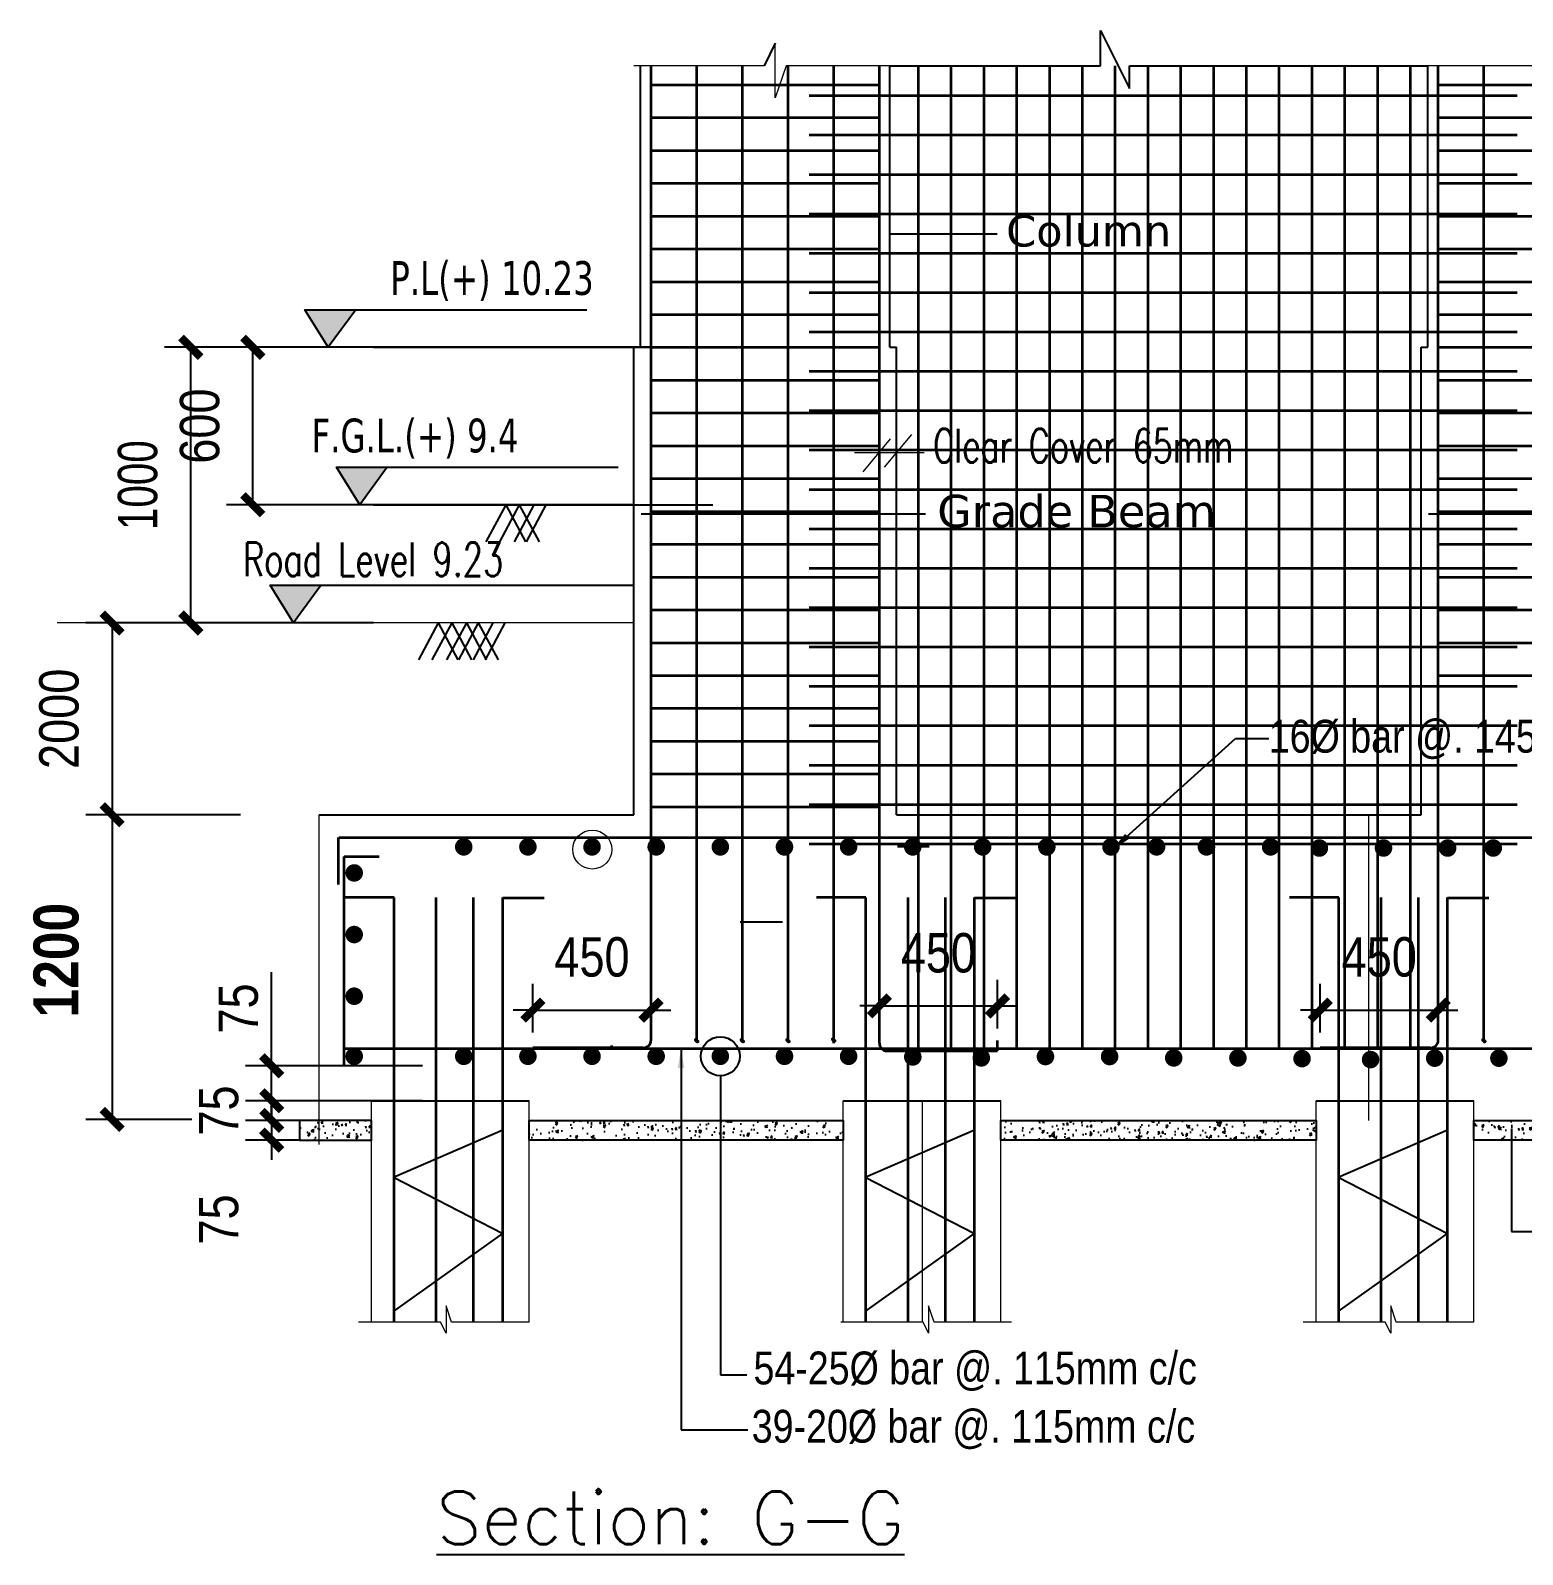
# Model space of a CAD drawing. Header units: millimetres. Extents: x 6239764 to 13047540, y 367704 to 979893.
# Drawn here: x 6572149 to 6577835, y 374383 to 380188 of the extents above; entities that cross this region are included whole.
import ezdxf

# ---------------------------------------------------------------- set-up
doc = ezdxf.new("R2010")
doc.units = ezdxf.units.MM
doc.header["$LTSCALE"] = 300
doc.linetypes.add('DASHED2', pattern=[0.375, 0.25, -0.125])
for name, color, linetype, lineweight in [('covering', 7, 'Continuous', 15), ('dimension', 194, 'Continuous', 20), ('ROD', 10, 'Continuous', 35)]:
    doc.layers.add(name, color=color, linetype=linetype, lineweight=lineweight)
doc.layers.add('DIM', color=4, linetype='Continuous')
doc.styles.add('AFTXT', font='')
doc.styles.add('NARROW', font='ARIALN.TTF')
doc.styles.get("Standard").update_dxf_attribs({"font": 'txt8.shx', "width": 0.7, "bigfont": 'hztxt_ii.shx'})
doc.styles.add('TEXT', font='swisscl.ttf')
doc.styles.add('ver', font='verdana.ttf')
doc.styles.get('AFTXT').set_extended_font_data('Romans.shx')
doc.linetypes.add('ZIGZAG', pattern='A,0.0001,-0.2,[131,ltypeshp.shx,S=0.2,R=0,X=-0.2,Y=0],-0.4,[131,ltypeshp.shx,S=0.2,R=180,X=0.2,Y=0],-0.2', length=0.8001)
doc.dimstyles.new('1_8 N1', dxfattribs={"dimscale": 1.5, "dimtxt": 48, "dimasz": 36, "dimexe": 18, "dimexo": 18, "dimgap": 15, "dimtad": 1, "dimdec": 1, "dimzin": 3, "dimdsep": 46, "dimlunit": 4, "dimtxsty": 'TEXT', "dimblk": 'ARCHTICK', "dimcen": 5, "dimdle": 18, "dimclrd": 8, "dimclre": 8, "dimclrt": 256, "dimadec": 0, "dimazin": 0, "dimtfac": 1, "dimtdec": 1, "dimtix": 1, "dimtmove": 0, "dimatfit": 3, "dimfxl": 0.18, "dimtvp": 0.75, "dimtolj": 1, "dimtzin": 0, "dimlwe": -1, "dimarcsym": 0})
doc.dimstyles.new('IED-2', dxfattribs={"dimscale": 50, "dimtxt": 3, "dimasz": 0.5, "dimexe": 2, "dimexo": 0, "dimgap": 2.5, "dimtad": 1, "dimdec": 0, "dimzin": 0, "dimdsep": 46, "dimtxsty": 'AFTXT', "dimblk": '_DOT7', "dimcen": 0.09, "dimclre": 7, "dimclrt": 3, "dimadec": 0, "dimazin": 0, "dimtfac": 1, "dimtdec": 0, "dimtix": 1, "dimtmove": 0, "dimatfit": 3, "dimldrblk": '_DOT7', "dimfxl": 1, "dimtolj": 1, "dimtzin": 0, "dimarcsym": 0})
pattern_1 = [(50, (-4385.475, -83110.004), (91.0923345, -7.9695428), [9.525, -104.775]), (355, (-4385.475, -83110), (-17.6217107, 95.5284226), [7.62, -83.8202921]), (100.4514447, (-4377.88, -83110.67), (73.4706235, 87.558876), [8.0950044, -89.0451223]), (46.1842, (-4385.47, -83084.6), (135.5395204, -21.021164), [14.2875, -157.1625]), (96.6355576, (-4374.18, -83086.36), (118.702067, 123.7130623), [12.1425116, -133.567804]), (351.1841512, (-4385.47, -83084.6), (118.702067, 123.7130623), [11.4299835, -125.729866]), (21, (-4372.775, -83090.954), (75.8071956, -51.1325991), [9.525, -104.775]), (326, (-4372.775, -83090.95), (30.9010142, 92.093983), [7.62, -83.82]), (71.451445, (-4366.46, -83095.215), (106.7082096, 40.9613844), [8.0950044, -89.0449688]), (37.5, (-4385.475, -83110.004), (1.54430163, 42.27751944), [0, -82.804, 0, -85.09, 0, -84.1375]), (7.5, (-4385.475, -83110.004), (33.40983126, 50.0902874), [0, -48.514, 0, -80.899, 0, -32.0675]), (327.5, (-4413.796, -83110.004), (67.79529758, -2.864372), [0, -31.75, 0, -99.06, 0, -131.445]), (317.5, (-4426.496, -83110.004), (74.0645907, 12.7132455), [0, -41.275, 0, -65.786, 0, -93.345])]

# ---------------------------------------------------------------- blocks, each defined once
blk = doc.blocks.new('_ArchTick')
at = {"color": 0, "linetype": 'ByBlock', "const_width": 0.4}
blk.add_lwpolyline([(-0.5, -0.5), (0.5, 0.5)], dxfattribs=at)
blk = doc.blocks.new('*D864')
at = {"color": 7, "lineweight": -2, "transparency": 16777216}
for p, q in [((6574749.1, 378981.2), (6572660.1, 378981.2)), ((6573456.2, 377931.2), (6572660.1, 377931.2))]:
    blk.add_line(p, q, dxfattribs=at)
at = {"color": 0, "lineweight": -2, "transparency": 16777216}
blk.add_line((6572760.1, 377931.2), (6572760.1, 378981.2), dxfattribs=at)
at = {"layer": 'Defpoints', "color": 0, "transparency": 16777216}
for p in [(6572760.1, 378981.2), (6574749.1, 378981.2), (6573456.2, 377931.2)]:
    blk.add_point(p, dxfattribs=at)
at = {"color": 0, "lineweight": -2, "transparency": 16777216, "xscale": 75, "yscale": 75, "zscale": 75}
for p, rotation in [((6572760.1, 378981.2), 90), ((6572760.1, 377931.2), 270)]:
    blk.add_blockref('_ArchTick', p, dxfattribs=dict(at, rotation=rotation))
at = {"color": 3, "transparency": 16777216, "insert": (6572558.3, 378456.2), "char_height": 150, "attachment_point": 5, "rotation": 90, "style": 'NARROW'}
blk.add_mtext('\\A1;{\\fSwis721 LtCn BT|b0|i0|c0|p34;1000}', dxfattribs=at)
blk = doc.blocks.new('_DOT7')
at = {"color": 7, "linetype": 'Continuous'}
blk.add_line((-0.5, 0), (-1, 0), dxfattribs=at)
at = {"color": 7, "linetype": 'Continuous', "const_width": 0.5}
blk.add_lwpolyline([(-0.25, 0, 1), (0.25, 0, 1), (-0.25, 0, 1)], format="xyb", dxfattribs=at)
blk = doc.blocks.new('*D865')
at = {"color": 7, "lineweight": -2, "transparency": 16777216}
for p, q in [((6572949.1, 377200.9), (6572360.1, 377200.9)), ((6572764.3, 376040.5), (6572360.1, 376040.5))]:
    blk.add_line(p, q, dxfattribs=at)
at = {"color": 0, "lineweight": -2, "transparency": 16777216}
blk.add_line((6572460.1, 377200.9), (6572460.1, 376040.5), dxfattribs=at)
at = {"layer": 'Defpoints', "color": 0, "transparency": 16777216}
for p in [(6572949.1, 377200.9), (6572460.1, 376040.5), (6572764.3, 376040.5, 0)]:
    blk.add_point(p, dxfattribs=at)
at = {"color": 0, "lineweight": -2, "transparency": 16777216, "xscale": 75, "yscale": 75, "zscale": 75}
for p, rotation in [((6572460.1, 377200.9), 90), ((6572460.1, 376040.5), 270)]:
    blk.add_blockref('_ArchTick', p, dxfattribs=dict(at, rotation=rotation))
at = {"color": 3, "transparency": 16777216, "insert": (6572247.7, 376646.8), "char_height": 150, "attachment_point": 5, "rotation": 90, "style": 'NARROW'}
blk.add_mtext('\\A1;{\\fArial Narrow|b1|i0|c0|p34;\\H1.143x;\\C2;1200}', dxfattribs=at)
blk = doc.blocks.new('*D866')
at = {"color": 0, "lineweight": -2, "transparency": 16777216}
for p, q in [((6573068.3, 376244.4), (6573068.3, 376600.8)), ((6573068.3, 376111.5), (6573068.3, 376244.4))]:
    blk.add_line(p, q, dxfattribs=at)
at = {"color": 7, "lineweight": -2, "transparency": 16777216}
for p, q in [((6573643.4, 376244.4), (6572968.3, 376244.4)), ((6573643.4, 376111.5), (6572968.3, 376111.5))]:
    blk.add_line(p, q, dxfattribs=at)
at = {"layer": 'Defpoints', "color": 0, "transparency": 16777216}
for p in [(6573068.3, 376244.4), (6573643.4, 376244.4, 0), (6573643.4, 376111.5, 0)]:
    blk.add_point(p, dxfattribs=at)
at = {"color": 0, "lineweight": -2, "transparency": 16777216, "xscale": 75, "yscale": 75, "zscale": 75}
for p, rotation in [((6573068.3, 376244.4), 90), ((6573068.3, 376111.5), 270)]:
    blk.add_blockref('_ArchTick', p, dxfattribs=dict(at, rotation=rotation))
at = {"color": 3, "transparency": 16777216, "insert": (6572942, 376462.8), "char_height": 150, "attachment_point": 5, "rotation": 90, "style": 'NARROW'}
blk.add_mtext('\\A1;75', dxfattribs=at)
blk = doc.blocks.new('*D867')
at = {"color": 7, "lineweight": -2, "transparency": 16777216}
for p, q in [((6575384.1, 376386.7), (6575384.1, 376572.4)), ((6575834.2, 376386.7), (6575834.2, 376572.4))]:
    blk.add_line(p, q, dxfattribs=at)
at = {"color": 0, "lineweight": -2, "transparency": 16777216}
for p, q in [((6575384.1, 376472.4), (6575309.1, 376472.4)), ((6575384.1, 376472.4), (6575834.2, 376472.4)), ((6575834.2, 376472.4), (6575909.2, 376472.4))]:
    blk.add_line(p, q, dxfattribs=at)
at = {"layer": 'Defpoints', "color": 0, "transparency": 16777216}
for p in [(6575834.2, 376472.4), (6575384.1, 376386.7, 0), (6575834.2, 376386.7, 0)]:
    blk.add_point(p, dxfattribs=at)
at = {"color": 0, "lineweight": -2, "transparency": 16777216, "xscale": 75, "yscale": 75, "zscale": 75}
blk.add_blockref('_ArchTick', (6575384.1, 376472.4), dxfattribs=at)
at = {"color": 0, "lineweight": -2, "transparency": 16777216, "xscale": 75, "yscale": 75, "zscale": 75, "rotation": 180}
blk.add_blockref('_ArchTick', (6575834.2, 376472.4), dxfattribs=at)
at = {"color": 3, "transparency": 16777216, "insert": (6575609.1, 376674), "char_height": 150, "attachment_point": 5, "style": 'NARROW'}
blk.add_mtext('\\A1;450', dxfattribs=at)
blk = doc.blocks.new('*D868')
at = {"color": 0, "lineweight": -2, "transparency": 16777216}
for p, q in [((6573068.3, 376111.5), (6573068.3, 376186.5)), ((6573068.3, 376111.5), (6573068.3, 376036.5)), ((6573068.3, 376036.5), (6573068.3, 375961.5))]:
    blk.add_line(p, q, dxfattribs=at)
at = {"color": 7, "lineweight": -2, "transparency": 16777216}
for p, q in [((6573449.1, 376111.5), (6572968.3, 376111.5)), ((6573174.1, 376036.5), (6572968.3, 376036.5))]:
    blk.add_line(p, q, dxfattribs=at)
at = {"layer": 'Defpoints', "color": 0, "transparency": 16777216}
for p in [(6573449.1, 376111.5, 0), (6573068.3, 376036.5), (6573174.1, 376036.5, 0)]:
    blk.add_point(p, dxfattribs=at)
at = {"color": 0, "lineweight": -2, "transparency": 16777216, "xscale": 75, "yscale": 75, "zscale": 75}
for p, rotation in [((6573068.3, 376111.5), 270), ((6573068.3, 376036.5), 90)]:
    blk.add_blockref('_ArchTick', p, dxfattribs=dict(at, rotation=rotation))
at = {"color": 3, "transparency": 16777216, "insert": (6572867, 376074), "char_height": 150, "attachment_point": 5, "rotation": 90, "style": 'NARROW'}
blk.add_mtext('\\A1;75', dxfattribs=at)
blk = doc.blocks.new('*D869')
at = {"color": 0, "lineweight": -2, "transparency": 16777216}
for p, q in [((6573068.3, 376036.5), (6573068.3, 376111.5)), ((6573068.3, 376036.5), (6573068.3, 375961.5)), ((6573068.3, 375961.5), (6573068.3, 375886.5))]:
    blk.add_line(p, q, dxfattribs=at)
at = {"color": 7, "lineweight": -2, "transparency": 16777216}
for p, q in [((6573180.8, 376036.5), (6572968.3, 376036.5)), ((6573180.8, 375961.5), (6572968.3, 375961.5))]:
    blk.add_line(p, q, dxfattribs=at)
at = {"layer": 'Defpoints', "color": 0, "transparency": 16777216}
for p in [(6573180.8, 376036.5), (6573068.3, 375961.5), (6573180.8, 375961.5, 0)]:
    blk.add_point(p, dxfattribs=at)
at = {"color": 0, "lineweight": -2, "transparency": 16777216, "xscale": 75, "yscale": 75, "zscale": 75}
for p, rotation in [((6573068.3, 376036.5), 270), ((6573068.3, 375961.5), 90)]:
    blk.add_blockref('_ArchTick', p, dxfattribs=dict(at, rotation=rotation))
at = {"color": 3, "transparency": 16777216, "insert": (6572867, 375659.2), "char_height": 150, "attachment_point": 5, "rotation": 90, "style": 'NARROW'}
blk.add_mtext('\\A1;75', dxfattribs=at)
blk = doc.blocks.new('*D870')
at = {"color": 7, "lineweight": -2, "transparency": 16777216}
for p, q in [((6574064, 376371), (6574064, 376556.7)), ((6574514.1, 376371), (6574514.1, 376556.7))]:
    blk.add_line(p, q, dxfattribs=at)
at = {"color": 0, "lineweight": -2, "transparency": 16777216}
for p, q in [((6574064, 376456.7), (6573989, 376456.7)), ((6574064, 376456.7), (6574514.1, 376456.7)), ((6574514.1, 376456.7), (6574589.1, 376456.7))]:
    blk.add_line(p, q, dxfattribs=at)
at = {"layer": 'Defpoints', "color": 0, "transparency": 16777216}
for p in [(6574514.1, 376456.7), (6574064, 376371, 0), (6574514.1, 376371, 0)]:
    blk.add_point(p, dxfattribs=at)
at = {"color": 0, "lineweight": -2, "transparency": 16777216, "xscale": 75, "yscale": 75, "zscale": 75}
blk.add_blockref('_ArchTick', (6574064, 376456.7), dxfattribs=at)
at = {"color": 0, "lineweight": -2, "transparency": 16777216, "xscale": 75, "yscale": 75, "zscale": 75, "rotation": 180}
blk.add_blockref('_ArchTick', (6574514.1, 376456.7), dxfattribs=at)
at = {"color": 3, "transparency": 16777216, "insert": (6574289, 376658.3), "char_height": 150, "attachment_point": 5, "style": 'NARROW'}
blk.add_mtext('\\A1;450', dxfattribs=at)
blk = doc.blocks.new('*D871')
at = {"color": 7, "lineweight": -2, "transparency": 16777216}
for p, q in [((6573156.2, 377931.2), (6572360.1, 377931.2)), ((6572949.1, 377200.9), (6572360.1, 377200.9))]:
    blk.add_line(p, q, dxfattribs=at)
at = {"color": 0, "lineweight": -2, "transparency": 16777216}
blk.add_line((6572460.1, 377931.2), (6572460.1, 377200.9), dxfattribs=at)
at = {"layer": 'Defpoints', "color": 0, "transparency": 16777216}
for p in [(6573156.2, 377931.2, 0), (6572460.1, 377200.9), (6572949.1, 377200.9)]:
    blk.add_point(p, dxfattribs=at)
at = {"color": 0, "lineweight": -2, "transparency": 16777216, "xscale": 75, "yscale": 75, "zscale": 75}
for p, rotation in [((6572460.1, 377931.2), 90), ((6572460.1, 377200.9), 270)]:
    blk.add_blockref('_ArchTick', p, dxfattribs=dict(at, rotation=rotation))
at = {"color": 3, "transparency": 16777216, "insert": (6572258.6, 377566.1), "char_height": 150, "attachment_point": 5, "rotation": 90, "style": 'NARROW'}
blk.add_mtext('\\A1;2000', dxfattribs=at)
blk = doc.blocks.new('*D872')
at = {"color": 7, "lineweight": -2, "transparency": 16777216}
for p, q in [((6574449.1, 378981.2), (6572896.4, 378981.2)), ((6574449.1, 378381.2), (6572896.4, 378381.2))]:
    blk.add_line(p, q, dxfattribs=at)
at = {"color": 0, "lineweight": -2, "transparency": 16777216}
blk.add_line((6572996.4, 378381.2), (6572996.4, 378981.2), dxfattribs=at)
at = {"layer": 'Defpoints', "color": 0, "transparency": 16777216}
for p in [(6572996.4, 378981.2), (6574449.1, 378981.2, 0), (6574449.1, 378381.2, 0)]:
    blk.add_point(p, dxfattribs=at)
at = {"color": 0, "lineweight": -2, "transparency": 16777216, "xscale": 75, "yscale": 75, "zscale": 75}
for p, rotation in [((6572996.4, 378981.2), 90), ((6572996.4, 378381.2), 270)]:
    blk.add_blockref('_ArchTick', p, dxfattribs=dict(at, rotation=rotation))
at = {"color": 3, "transparency": 16777216, "insert": (6572794.8, 378681.2), "char_height": 150, "attachment_point": 5, "rotation": 90, "style": 'NARROW'}
blk.add_mtext('\\A1;600', dxfattribs=at)
blk = doc.blocks.new('*D874')
at = {"color": 7, "lineweight": -2, "transparency": 16777216}
for p, q in [((6577064, 376371), (6577064, 376556.7)), ((6577514.1, 376371), (6577514.1, 376556.7))]:
    blk.add_line(p, q, dxfattribs=at)
at = {"color": 0, "lineweight": -2, "transparency": 16777216}
for p, q in [((6577064, 376456.7), (6576989, 376456.7)), ((6577064, 376456.7), (6577514.1, 376456.7)), ((6577514.1, 376456.7), (6577589.1, 376456.7))]:
    blk.add_line(p, q, dxfattribs=at)
at = {"layer": 'Defpoints', "color": 0, "transparency": 16777216}
for p in [(6577514.1, 376456.7), (6577064, 376371, 0), (6577514.1, 376371, 0)]:
    blk.add_point(p, dxfattribs=at)
at = {"color": 0, "lineweight": -2, "transparency": 16777216, "xscale": 75, "yscale": 75, "zscale": 75}
blk.add_blockref('_ArchTick', (6577064, 376456.7), dxfattribs=at)
at = {"color": 0, "lineweight": -2, "transparency": 16777216, "xscale": 75, "yscale": 75, "zscale": 75, "rotation": 180}
blk.add_blockref('_ArchTick', (6577514.1, 376456.7), dxfattribs=at)
at = {"color": 3, "transparency": 16777216, "insert": (6577289, 376658.3), "char_height": 150, "attachment_point": 5, "style": 'NARROW'}
blk.add_mtext('\\A1;450', dxfattribs=at)

msp = doc.modelspace()

# ---------------------------------------------------------------- hatches: boundary and pattern name
at = {"ltscale": 0.1}
h = msp.add_hatch(dxfattribs=at)
h.set_pattern_fill('AR-CONC', color=8, scale=0.5)
h.set_pattern_definition(pattern_1)
h.paths.add_polyline_path([(6574049.1, 376036.5), (6575246.7, 376036.5), (6575246.7, 375961.5), (6574049.1, 375961.5)])
h.paths.add_polyline_path([(6573449.1, 376036.5), (6573174.1, 376036.5), (6573174.1, 375961.5), (6573449.1, 375961.5)])
h = msp.add_hatch(dxfattribs=at)
h.set_pattern_fill('AR-CONC', color=8)
h.set_pattern_definition([(50, (84028.97, -84492.97), (182.184669, -15.9390855), [19.05, -209.55]), (355, (84028.97, -84492.97), (-35.2434214, 191.056845), [15.24, -167.640584]), (100.4514447, (84044.15, -84494.3), (146.941247, 175.117752), [16.190009, -178.0902446]), (46.1842, (84028.97, -84442.17), (271.079041, -42.042328), [28.575, -314.325]), (96.6355576, (84051.56, -84445.68), (237.404134, 247.426125), [24.285023, -267.135608]), (351.184151, (84028.97, -84442.17), (237.404134, 247.426125), [22.859967, -251.459732]), (21, (84054.37, -84454.87), (151.6143913, -102.2651982), [19.05, -209.55]), (326, (84054.37, -84454.87), (61.8020283, 184.187966), [15.24, -167.64]), (71.451445, (84067, -84463.4), (213.4164193, 81.922769), [16.190009, -178.0899376]), (37.5, (84028.97, -84492.975), (3.08860325, 84.5550389), [0, -165.608, 0, -170.18, 0, -168.275]), (7.5, (84028.97, -84492.975), (66.8196625, 100.1805748), [0, -97.028, 0, -161.798, 0, -64.135]), (327.5, (83972.33, -84492.975), (135.5905952, -5.728744), [0, -63.5, 0, -198.12, 0, -262.89]), (317.5, (83946.93, -84492.97), (148.1291814, 25.426491), [0, -82.55, 0, -131.572, 0, -186.69])])
h.paths.add_polyline_path([(6575846.7, 376036.5), (6577049.1, 376036.5), (6577049.1, 375961.5), (6575846.7, 375961.5)])
h = msp.add_hatch(dxfattribs=at)
h.set_pattern_fill('AR-CONC', color=8, scale=0.5)
h.set_pattern_definition([(50, (84028.97, -84492.975), (91.0923345, -7.9695428), [9.525, -104.775]), (355, (84028.97, -84492.975), (-17.6217107, 95.5284226), [7.62, -83.8202921]), (100.4514447, (84036.56, -84493.64), (73.4706235, 87.558876), [8.0950044, -89.0451223]), (46.1842, (84028.97, -84467.57), (135.5395204, -21.021164), [14.2875, -157.1625]), (96.6355576, (84040.26, -84469.33), (118.702067, 123.7130623), [12.1425116, -133.567804]), (351.1841512, (84028.97, -84467.57), (118.702067, 123.7130623), [11.4299835, -125.729866]), (21, (84041.67, -84473.925), (75.8071956, -51.1325991), [9.525, -104.775]), (326, (84041.67, -84473.925), (30.9010142, 92.093983), [7.62, -83.82]), (71.451445, (84047.99, -84478.19), (106.7082096, 40.9613844), [8.0950044, -89.0449688]), (37.5, (84028.97, -84492.975), (1.54430163, 42.27751944), [0, -82.804, 0, -85.09, 0, -84.1375]), (7.5, (84028.97, -84492.975), (33.40983126, 50.0902874), [0, -48.514, 0, -80.899, 0, -32.0675]), (327.5, (84000.65, -84492.975), (67.79529758, -2.864372), [0, -31.75, 0, -99.06, 0, -131.445]), (317.5, (83987.95, -84492.975), (74.0645907, 12.7132455), [0, -41.275, 0, -65.786, 0, -93.345])])
h.paths.add_polyline_path([(6575846.7, 376036.5), (6577049.1, 376036.5), (6577049.1, 375961.5), (6575846.7, 375961.5)])
h = msp.add_hatch(dxfattribs=at)
h.set_pattern_fill('AR-CONC', color=8, scale=0.5)
h.set_pattern_definition(pattern_1)
h.paths.add_polyline_path([(6577649.1, 376036.5), (6578849.1, 376036.5), (6578849.1, 375961.5), (6577649.1, 375961.5)])
h.paths.add_polyline_path([(6579449.1, 376036.5), (6579721.7, 376036.5), (6579721.7, 375961.5), (6579449.1, 375961.5)])
at = {"layer": 'DIM', "ltscale": 3}
for points in [[(6573392.4, 379124.6), (6573198.5, 379124.6), (6573287.5, 378981.2)], [(6573508.8, 378524.6), (6573314.9, 378524.6), (6573403.9, 378381.2)], [(6573256.5, 378074.6), (6573062.7, 378074.6), (6573151.7, 377931.2)]]:
    msp.add_hatch(color=256, dxfattribs=at).paths.add_polyline_path(points)
at = {"layer": 'ROD'}
h = msp.add_hatch(dxfattribs=at)
h.set_pattern_fill('ANSI31', color=256)
h.set_pattern_definition([(45, (6407834.47467, 682742.15337), (-0.08838834765, 0.08838834765), [])])
h.paths.add_polyline_path([(6574694.7, 376340.7, 1), (6574682.1, 376340.7, 1)])
h = msp.add_hatch(dxfattribs=at)
h.set_pattern_fill('ANSI31', color=256)
h.set_pattern_definition([(45, (6408008.47467, 682742.15337), (-0.08838834765, 0.08838834765), [])])
h.paths.add_polyline_path([(6574868.7, 376340.7, 1), (6574856.1, 376340.7, 1)])
h = msp.add_hatch(dxfattribs=at)
h.set_pattern_fill('ANSI31', color=256)
h.set_pattern_definition([(45, (6408182.47467, 682742.15337), (-0.08838834765, 0.08838834765), [])])
h.paths.add_polyline_path([(6575042.7, 376340.7, 1), (6575030.1, 376340.7, 1)])
h = msp.add_hatch(dxfattribs=at)
h.set_pattern_fill('ANSI31', color=256)
h.set_pattern_definition([(45, (6408356.47467, 682744.85839), (-0.08838834765, 0.08838834765), [])])
h.paths.add_polyline_path([(6575216.7, 376343.4, 1), (6575204.1, 376343.4, 1)])
h = msp.add_hatch(dxfattribs=at)
h.set_pattern_fill('ANSI31', color=256)
h.set_pattern_definition([(45, (6410834.47467, 682742.15337), (-0.08838834765, 0.08838834765), [])])
h.paths.add_polyline_path([(6577694.7, 376340.7, 1), (6577682.1, 376340.7, 1)])

# ---------------------------------------------------------------- linework, layer by layer
at = {"color": 6, "ltscale": 0.1}
for p, q in [((6576226.2, 380053.9), (6576226.2, 380188)), ((6576226.2, 380188), (6576336.9, 379966.9)), ((6575424.1, 380053.9), (6576226.2, 380053.9)), ((6576336.9, 379966.9), (6576336.9, 380053.2)), ((6576336.9, 380053.2), (6577474.1, 380053.2))]:
    msp.add_line(p, q, dxfattribs=at)
at = {"lineweight": 25}
for p, q in [((6574987.1, 380139.2), (6574944.8, 380053.8)), ((6574474.1, 378981.2), (6574474.1, 380053.8)), ((6575424.1, 378981.2), (6575424.1, 380053.9)), ((6577474.1, 378981.2), (6577474.1, 380053.8)), ((6573456.2, 378981.2, 0), (6574749.1, 378981.2, 0)), ((6574449.1, 377200.9), (6574449.1, 378981.2)), ((6574449.1, 378981.2), (6574474.1, 378981.2)), ((6575424.1, 378981.2), (6575449.1, 378981.2)), ((6575449.1, 377200.9), (6575449.1, 378981.2)), ((6577449.1, 377200.9), (6577449.1, 378981.2)), ((6577449.1, 378981.2), (6577474.1, 378981.2)), ((6573456.2, 378381.2, 0), (6574749.1, 378381.2, 0)), ((6573249.1, 377200.9), (6574449.1, 377200.9, 0)), ((6575449.1, 377200.9, 0), (6577449.1, 377200.9, 0)), ((6574853.2, 376793.1, 0), (6575014.5, 376793.1, 0)), ((6573936.8, 376309.3, 0), (6574236.8, 376309.3, 0))]:
    msp.add_line(p, q, dxfattribs=at)
at = {"lineweight": 0, "ltscale": 1500}
for p, q in [((6574281.3, 378981.2, 0), (6573429.9, 378981.2, 0)), ((6574281.3, 378381.2, 0), (6573429.9, 378381.2, 0)), ((6574449.1, 377931.2), (6572251.6, 377931.2))]:
    msp.add_line(p, q, dxfattribs=at)
at = {"lineweight": 0}
for p, q in [((6575425.4, 378632.4, 0), (6575321.4, 378507, 0)), ((6575506, 378649.5), (6575402, 378524.1)), ((6575289.6, 378580.8), (6575555, 378580.8))]:
    msp.add_line(p, q, dxfattribs=at)
at = {"color": 7, "lineweight": 25}
for p, q in [((6573960.3, 378381.2, 0), (6573884.9, 378240.5)), ((6574012, 378381.2, 0), (6573936.6, 378240.5)), ((6573960.3, 378381.2, 0), (6574035.7, 378240.5)), ((6574067.6, 378381.2, 0), (6573992.2, 378240.5)), ((6574012, 378381.2, 0), (6574087.4, 378240.5)), ((6574113.4, 378381.2, 0), (6574038, 378240.5)), ((6573702.8, 377931.2, 0), (6573627.4, 377790.5, 0)), ((6573754.5, 377931.2, 0), (6573679.1, 377790.5, 0)), ((6573702.8, 377931.2, 0), (6573778.2, 377790.5, 0)), ((6573810.2, 377931.2, 0), (6573734.8, 377790.5, 0)), ((6573754.5, 377931.2, 0), (6573829.9, 377790.5, 0)), ((6573855.9, 377931.2, 0), (6573780.5, 377790.5, 0)), ((6573810.2, 377931.2, 0), (6573885.6, 377790.5, 0)), ((6573911.5, 377931.2, 0), (6573836.1, 377790.5, 0)), ((6573855.9, 377931.2, 0), (6573931.3, 377790.5, 0)), ((6573957.3, 377931.2, 0), (6573881.8, 377790.5, 0))]:
    msp.add_line(p, q, dxfattribs=at)
at = {"lineweight": 25, "elevation": 0}
for points in [[(6573449.1, 376036.5), (6573174.1, 376036.5), (6573174.1, 375961.5), (6573449.1, 375961.5)], [(6574049.1, 376036.5), (6575246.7, 376036.5), (6575246.7, 375961.5), (6574049.1, 375961.5)], [(6575846.7, 376036.5), (6577049.1, 376036.5), (6577049.1, 375961.5), (6575846.7, 375961.5)], [(6577649.1, 376036.5), (6578849.1, 376036.5), (6578849.1, 375961.5), (6577649.1, 375961.5)]]:
    msp.add_lwpolyline(points, close=True, dxfattribs=at)
at = {"color": 6, "ltscale": 0.1}
msp.add_circle((6574778.1, 376280.7, 0), 74.3, dxfattribs=at)
msp.add_circle((6574778.1, 376280.7, 0), 74.3, dxfattribs=at)
at = {"layer": 'covering', "lineweight": 0, "ltscale": 1500}
for p, q in [((6573249.1, 375944.5, 0), (6573249.1, 377200.9, 0)), ((6574056.2, 377200.9, 0), (6574241.8, 377200.9, 0)), ((6577249.1, 376036.5, 0), (6577249.1, 377200.9, 0)), ((6573449.1, 375268.2, 0), (6573449.1, 376111.5, 0)), ((6573449.1, 375268.2, 0), (6573449.1, 376111.5, 0)), ((6573949.1, 375268.2, 0), (6573949.1, 376111.5, 0)), ((6574049.1, 375268.2, 0), (6574049.1, 376111.5, 0)), ((6575246.7, 375268.2), (6575246.7, 376111.5)), ((6575549.1, 375268.2), (6575549.1, 376111.5)), ((6575846.7, 375268.2), (6575846.7, 376111.5)), ((6577049.1, 375268.2, 0), (6577049.1, 376111.5, 0)), ((6577649.1, 375268.2, 0), (6577649.1, 376111.5, 0))]:
    msp.add_line(p, q, dxfattribs=at)
at = {"layer": 'covering', "linetype": 'DASHED2', "lineweight": 0, "ltscale": 1500}
for points in [[(6575460.8, 380053.9), (6575028.9, 380053.9), (6574987.1, 379931.1), (6574987.1, 380139.2)], [(6574944.8, 380053.8), (6574449.1, 380053.8)], [(6577944.8, 380053.8), (6577449.1, 380053.8)]]:
    msp.add_lwpolyline(points, dxfattribs=at)
at = {"layer": 'covering', "linetype": 'DASHED2', "lineweight": 0, "ltscale": 1500, "elevation": 0}
for points in [[(6574049.1, 375268.2), (6573753.9, 375268.2), (6573733, 375329.6), (6573733, 375225.6), (6573711.8, 375268.3), (6573399.1, 375268.3)], [(6575887.9, 375268.2), (6575592.7, 375268.2), (6575571.8, 375329.6), (6575571.8, 375225.6), (6575550.6, 375268.3), (6575237.9, 375268.3)], [(6577649.1, 375268.2), (6577353.9, 375268.2), (6577333, 375329.6), (6577333, 375225.6), (6577311.8, 375268.3), (6576999.1, 375268.3)]]:
    msp.add_lwpolyline(points, dxfattribs=at)
at = {"layer": 'DIM'}
msp.add_line((6576741.7, 377491.5, 0), (6576868.1, 377491.8, 0), dxfattribs=at)
at = {"layer": 'DIM', "linetype": 'ZIGZAG', "ltscale": 0.1}
for p, q in [((6573449.1, 376111.5, 0), (6574049.1, 376111.5, 0)), ((6575246.7, 376111.5), (6575846.7, 376111.5)), ((6577049.1, 376111.5, 0), (6577649.1, 376111.5, 0))]:
    msp.add_line(p, q, dxfattribs=at)
at = {"layer": 'DIM', "ltscale": 3, "elevation": 0}
for points in [[(6573389, 379124.3), (6573284.3, 378981.2), (6573195.3, 379124.6), (6574269.5, 379124.6)], [(6573508.5, 378524.3), (6573403.9, 378381.2), (6573314.9, 378524.6), (6574389.1, 378524.6)]]:
    msp.add_lwpolyline(points, dxfattribs=at)
at = {"layer": 'DIM', "ltscale": 3}
msp.add_lwpolyline([(6573256.3, 378074.3), (6573151.7, 377931.2), (6573062.7, 378074.6), (6574449.1, 378074.6)], dxfattribs=at)
at = {"layer": 'dimension', "lineweight": 20, "ltscale": 100}
for centre in [(6574290.1, 377068.3, 0), (6574778.1, 376280.7, 0)]:
    msp.add_circle(centre, 74.3, dxfattribs=at)
at = {"layer": 'ROD'}
for p, q in [((6574514.1, 376342.5), (6574514.1, 380053.8)), ((6574688.1, 376342.5), (6574688.1, 380053.8)), ((6574862.1, 376342.5), (6574862.1, 380053.8)), ((6575036.1, 376342.5), (6575036.1, 380053.8)), ((6575210.1, 376330.9), (6575210.1, 380053.9)), ((6575384.1, 376330.9), (6575384.1, 380053.9)), ((6575531.9, 380053.2), (6575531.9, 376311, 0)), ((6575656.9, 380053.2), (6575656.9, 376311, 0)), ((6575781.9, 380053.2), (6575781.9, 376311, 0)), ((6575906.9, 380053.2), (6575906.9, 376311, 0)), ((6576031.9, 380053.2), (6576031.9, 376311, 0)), ((6576156.9, 380053.2), (6576156.9, 376311, 0)), ((6576281.9, 380053.2), (6576281.9, 376311, 0)), ((6576406.9, 380053.2), (6576406.9, 376311, 0)), ((6576531.9, 380053.2), (6576531.9, 376311, 0)), ((6576656.9, 380053.2), (6576656.9, 376311, 0)), ((6576781.9, 380053.2), (6576781.9, 376311, 0)), ((6576906.9, 380053.2), (6576906.9, 376311, 0)), ((6577031.9, 380053.2), (6577031.9, 376311, 0)), ((6577156.9, 380053.2), (6577156.9, 376311, 0)), ((6577281.9, 380053.2), (6577281.9, 376311, 0)), ((6577406.9, 380053.2), (6577406.9, 376311, 0)), ((6577514.1, 376342.5), (6577514.1, 380053.8)), ((6577688.1, 376342.5), (6577688.1, 380053.8)), ((6574514.1, 379981.2, 0), (6575384.1, 379981.2, 0)), ((6577514.1, 379981.2, 0), (6578384.1, 379981.2, 0)), ((6575117, 379940.1), (6577814, 379940.1)), ((6574514.1, 379856.2, 0), (6575384.1, 379856.2, 0)), ((6577514.1, 379856.2, 0), (6578384.1, 379856.2, 0)), ((6575117, 379790.1), (6577814, 379790.1)), ((6574514.1, 379731.2, 0), (6575384.1, 379731.2, 0)), ((6577514.1, 379731.2, 0), (6578384.1, 379731.2, 0)), ((6574514.1, 379606.2, 0), (6575384.1, 379606.2, 0)), ((6575117, 379640.1), (6577814, 379640.1)), ((6577514.1, 379606.2, 0), (6578384.1, 379606.2, 0)), ((6574514.1, 379481.2, 0), (6575384.1, 379481.2, 0)), ((6575117, 379490.1), (6577814, 379490.1)), ((6577514.1, 379481.2, 0), (6578384.1, 379481.2, 0)), ((6574514.1, 379356.2, 0), (6575384.1, 379356.2, 0)), ((6575117, 379340.1), (6577814, 379340.1)), ((6577514.1, 379356.2, 0), (6578384.1, 379356.2, 0)), ((6574514.1, 379231.2, 0), (6575384.1, 379231.2, 0)), ((6575117, 379190.1), (6577814, 379190.1)), ((6577514.1, 379231.2, 0), (6578384.1, 379231.2, 0)), ((6574514.1, 379106.2, 0), (6575384.1, 379106.2, 0)), ((6577514.1, 379106.2, 0), (6578384.1, 379106.2, 0)), ((6575117, 379040.1), (6577814, 379040.1)), ((6574514.1, 378981.2, 0), (6575384.1, 378981.2, 0)), ((6577514.1, 378981.2, 0), (6578384.1, 378981.2, 0)), ((6574514.1, 378856.2, 0), (6575384.1, 378856.2, 0)), ((6575117, 378890.1), (6577814, 378890.1)), ((6577514.1, 378856.2, 0), (6578384.1, 378856.2, 0)), ((6574514.1, 378731.2, 0), (6575384.1, 378731.2, 0)), ((6575117, 378740.1), (6577814, 378740.1)), ((6577514.1, 378731.2, 0), (6578384.1, 378731.2, 0)), ((6574514.1, 378606.2, 0), (6575384.1, 378606.2, 0)), ((6575117, 378590.1), (6577814, 378590.1)), ((6577514.1, 378606.2, 0), (6578384.1, 378606.2, 0)), ((6574514.1, 378481.2, 0), (6575384.1, 378481.2, 0)), ((6575117, 378440.1), (6577814, 378440.1)), ((6577514.1, 378481.2, 0), (6578384.1, 378481.2, 0)), ((6574514.1, 378356.2, 0), (6575384.1, 378356.2, 0)), ((6577514.1, 378356.2, 0), (6578384.1, 378356.2, 0)), ((6575117, 378290.1), (6577814, 378290.1)), ((6574514.1, 378231.2, 0), (6575384.1, 378231.2, 0)), ((6577514.1, 378231.2, 0), (6578384.1, 378231.2, 0)), ((6574514.1, 378106.2, 0), (6575384.1, 378106.2, 0)), ((6575117, 378140.1), (6577814, 378140.1)), ((6577514.1, 378106.2, 0), (6578384.1, 378106.2, 0)), ((6574514.1, 377981.2, 0), (6575384.1, 377981.2, 0)), ((6575117, 377990.1), (6577814, 377990.1)), ((6577514.1, 377981.2, 0), (6578384.1, 377981.2, 0)), ((6574514.1, 377856.2, 0), (6575384.1, 377856.2, 0)), ((6577514.1, 377856.2, 0), (6578384.1, 377856.2, 0)), ((6575117, 377840.1), (6577814, 377840.1)), ((6574514.1, 377731.2, 0), (6575384.1, 377731.2, 0)), ((6575117, 377690.1), (6577814, 377690.1)), ((6577514.1, 377731.2, 0), (6578384.1, 377731.2, 0)), ((6574514.1, 377606.2, 0), (6575384.1, 377606.2, 0)), ((6575117, 377540.1), (6577814, 377540.1)), ((6574514.1, 377481.2, 0), (6575384.1, 377481.2, 0)), ((6575117, 377390.1), (6577814, 377390.1)), ((6574514.1, 377356.2, 0), (6575384.1, 377356.2, 0)), ((6574514.1, 377231.2, 0), (6575384.1, 377231.2, 0)), ((6575117, 377240.1), (6577814, 377240.1)), ((6573324.1, 377114.4, 0), (6579547.9, 377114.4, 0)), ((6573344.1, 376244.4, 0), (6573344.1, 377042, 0)), ((6573344.1, 377042, 0), (6573477.9, 377042, 0)), ((6575117, 377090.1), (6577814, 377090.1)), ((6575453.4, 377080.6, 0), (6575573.4, 377080.6, 0)), ((6573534.6, 376885.3, 0), (6573346.7, 376885.3, 0)), ((6573534.6, 375268.2, 0), (6573534.6, 376885.3, 0)), ((6573695.7, 375268.2, 0), (6573695.7, 376885.3, 0)), ((6573838, 375268.2, 0), (6573838, 376885.3, 0)), ((6573948.9, 375268.2, 0), (6573948.9, 376885.3, 0)), ((6574106.6, 376883.6, 0), (6573948.9, 376883.6, 0)), ((6575332.3, 376885.3), (6575144.4, 376885.3)), ((6575332.3, 375268.2), (6575332.3, 376885.3)), ((6575493.3, 375268.2), (6575493.3, 376885.3)), ((6575635.6, 375268.2), (6575635.6, 376885.3)), ((6575746.6, 375268.2), (6575746.6, 376885.3)), ((6575904.3, 376883.6), (6575746.6, 376883.6)), ((6577134.6, 376885.3, 0), (6576946.7, 376885.3, 0)), ((6577134.6, 375268.2, 0), (6577134.6, 376885.3, 0)), ((6577295.7, 375268.2, 0), (6577295.7, 376885.3, 0)), ((6577438, 375268.2, 0), (6577438, 376885.3, 0)), ((6577548.9, 375268.2, 0), (6577548.9, 376885.3, 0)), ((6577706.6, 376883.6, 0), (6577548.9, 376883.6, 0)), ((6573344.1, 376311, 0), (6579574.1, 376311, 0)), ((6574360.7, 376309.4, 0), (6573935.6, 376309.4, 0)), ((6574484.1, 376312.5), (6574064.1, 376312.5)), ((6574364.1, 376312.5, 0), (6574364.1, 376321.3, 0)), ((6575414.1, 376300.9), (6575834.1, 376300.9)), ((6575834.1, 376300.9), (6575834.1, 376341.3)), ((6577484.1, 376312.5), (6577064.1, 376312.5))]:
    msp.add_line(p, q, dxfattribs=at)
at = {"layer": 'ROD', "lineweight": 25}
for p, q in [((6573532.6, 375819.7, 0), (6573948.9, 376000.8, 0)), ((6575330.3, 375819.7), (6575746.6, 376000.8)), ((6577132.6, 375819.7, 0), (6577548.9, 376000.8, 0)), ((6573532.6, 375819.7, 0), (6573949.1, 375605.8, 0)), ((6575330.3, 375819.7), (6575746.7, 375605.8)), ((6577132.6, 375819.7, 0), (6577549.1, 375605.8, 0)), ((6573532.6, 375308.5, 0), (6573949.1, 375605.8, 0)), ((6575330.3, 375308.5), (6575746.7, 375605.8)), ((6577132.6, 375308.5, 0), (6577549.1, 375605.8, 0))]:
    msp.add_line(p, q, dxfattribs=at)
at = {"layer": 'ROD', "elevation": 0}
msp.add_lwpolyline([(6573322.1, 377114.4), (6573322.1, 376934.7)], dxfattribs=at)
at = {"layer": 'ROD', "const_width": 33.4, "elevation": 0}
for points in [[(6573817, 377078.3, -1), (6573783.6, 377078.3, -1)], [(6574061.5, 377078.3, -1), (6574028.1, 377078.3, -1)], [(6574305.9, 377078.3, -1), (6574272.5, 377078.3, -1)], [(6574550.4, 377078.3, -1), (6574517, 377078.3, -1)], [(6574794.8, 377078.3, -1), (6574761.4, 377078.3, -1)], [(6575039.3, 377078.3, -1), (6575005.8, 377078.3, -1)], [(6575283.7, 377078.3, -1), (6575250.3, 377078.3, -1)], [(6575528.2, 377078.3, -1), (6575494.7, 377078.3, -1)], [(6575794.5, 377078.3, -1), (6575761.1, 377078.3, -1)], [(6576039, 377078.3, -1), (6576005.6, 377078.3, -1)], [(6576283.4, 377078.3, -1), (6576250, 377078.3, -1)], [(6576457.2, 377078.3, -1), (6576423.8, 377078.3, -1)], [(6576647.3, 377078.3, -1), (6576613.8, 377078.3, -1)], [(6576891.7, 377078.3, -1), (6576858.3, 377078.3, -1)], [(6577077.5, 377074, -1), (6577044.1, 377074, -1)], [(6577322, 377074, -1), (6577288.5, 377074, -1)], [(6577566.4, 377074, -1), (6577533, 377074, -1)], [(6577740.2, 377074, -1), (6577706.8, 377074, -1)], [(6573399.6, 376979.1, -1), (6573366.2, 376979.1, -1)], [(6573399.6, 376744.4, -1), (6573366.2, 376744.4, -1)], [(6573399.6, 376509.6, -1), (6573366.2, 376509.6, -1)], [(6573399.6, 376280.7, -1), (6573366.2, 376280.7, -1)], [(6573817, 376280.7, -1), (6573783.6, 376280.7, -1)], [(6574061.5, 376280.7, -1), (6574028.1, 376280.7, -1)], [(6574305.9, 376280.7, -1), (6574272.5, 376280.7, -1)], [(6574550.4, 376280.7, -1), (6574517, 376280.7, -1)], [(6574794.8, 376280.7, -1), (6574761.4, 376280.7, -1)], [(6575039.3, 376280.7, -1), (6575005.8, 376280.7, -1)], [(6575283.7, 376280.7, -1), (6575250.3, 376280.7, -1)], [(6575528.2, 376278.2, -1), (6575494.7, 376278.2, -1)], [(6575789.3, 376274.5, -1), (6575755.9, 376274.5, -1)], [(6576033.8, 376279.8, -1), (6576000.3, 376279.8, -1)], [(6576278.2, 376279.8, -1), (6576244.8, 376279.8, -1)], [(6576522.6, 376274.4, -1), (6576489.2, 376274.4, -1)], [(6576767.1, 376274.4, -1), (6576733.7, 376274.4, -1)], [(6577011.5, 376271.9, -1), (6576978.1, 376271.9, -1)], [(6577272.7, 376268.2, -1), (6577239.3, 376268.2, -1)], [(6577517.1, 376273.5, -1), (6577483.7, 376273.5, -1)], [(6577761.6, 376273.5, -1), (6577728.2, 376273.5, -1)]]:
    msp.add_lwpolyline(points, format="xyb", close=True, dxfattribs=at)
at = {"layer": 'ROD'}
for centre, start, end in [((6574484.1, 376342.5), 270, 0), ((6575414.1, 376330.9), 180, 270), ((6577484.1, 376342.5), 270, 0)]:
    msp.add_arc(centre, 30, start, end, dxfattribs=at)

# ---------------------------------------------------------------- texts
at = {"lineweight": 25, "style": 'NARROW'}
msp.add_text('39-20Ø bar @. 115mm c/c', height=125, dxfattribs=at).set_placement((6574897.8, 374809, 0))
at = {"ltscale": 1500, "attachment_point": 1}
for s, insert, char_height, width, style in [('Column', (6575867.1, 379485), 119.77, 1192.266, 'ver'), ('Grade Beam', (6575604.7, 378419.3, 0), 123.8, 1845.338, 'ver'), ('16%%C bar @. 145mm c/c both way', (6576868.1, 377562.3, 0), 125, 2179.751, 'NARROW'), ('54-25%%C bar @. 115mm c/c ', (6574904.5, 375156, 0), 125, 2039.362, 'NARROW')]:
    msp.add_mtext(s, dxfattribs=dict(at, insert=insert, char_height=char_height, width=width, style=style))
at = {"ltscale": 1500, "char_height": 128.656, "width": 143551.162, "attachment_point": 1}
for s, insert in [('{\\fVerdana|b0|i0|c0|p34;P.L(+) 10.23}', (6573520.3, 379309.6, 0)), ('{\\fVerdana|b0|i0|c0|p34;F.G.L.(+) 9.4}', (6573220.3, 378709.6, 0))]:
    msp.add_mtext(s, dxfattribs=dict(at, insert=insert))
at = {"insert": (6575588.5, 378670.3, 0), "char_height": 128.068, "width": 1699.627, "attachment_point": 1}
msp.add_mtext('Clear Cover 65mm', dxfattribs=at)
at = {"ltscale": 1500, "insert": (6572959.1, 378237.8), "char_height": 128.656, "attachment_point": 1}
msp.add_mtext('Road Level 9.23', dxfattribs=at)
at = {"layer": 'DIM', "lineweight": 25}
msp.add_text('%%USection: G-G', height=200, dxfattribs=at).set_placement((6573696.6, 374422.9, 0))

# ---------------------------------------------------------------- dimensions: what is measured, and where the dimension line sits
for base, p1, p2, text, picture, middle in [((6572760.1, 378981.2, 0), (6573456.2, 377931.2, 0), (6574749.1, 378981.2, 0), '{\\fSwis721 LtCn BT|b0|i0|c0|p34;1000}', '*D864', (6572558.3, 378456.2, 0)), ((6572460.1, 377200.9), (6573156.2, 377931.2, 0), (6572949.1, 377200.9), '2000', '*D871', (6572258.6, 377566.1))]:
    dim = msp.add_linear_dim(base=base, p1=p1, p2=p2, angle=90, text=text, dimstyle='IED-2', override={"dimasz": 1.5, "dimtxsty": 'NARROW', "dimblk1": 'ArchTick', "dimblk2": 'ArchTick', "dimsah": 1})
    dim.commit()
    dim.dimension.update_dxf_attribs({"geometry": picture, "text_midpoint": middle})
for base, p1, p2, override, picture, middle in [((6572996.4, 378981.2), (6574449.1, 378381.2, 0), (6574449.1, 378981.2, 0), {"dimasz": 1.5, "dimtxsty": 'NARROW', "dimblk1": 'ArchTick', "dimblk2": 'ArchTick', "dimsah": 1}, '*D872', (6572794.8, 378681.2)), ((6573068.3, 376036.5, 0), (6573449.1, 376111.5, 0), (6573174.1, 376036.5, 0), {"dimasz": 1.5, "dimtxsty": 'NARROW', "dimblk1": 'ArchTick', "dimblk2": 'ArchTick', "dimsah": 1, "dimtmove": 2}, '*D868', (6572867, 376074, 0))]:
    dim = msp.add_linear_dim(base=base, p1=p1, p2=p2, angle=90, dimstyle='IED-2', override=override)
    dim.commit()
    dim.dimension.update_dxf_attribs({"geometry": picture, "text_midpoint": middle})
for base, p1, p2, text, override, picture, middle in [((6572460.1, 376040.5), (6572949.1, 377200.9), (6572764.3, 376040.5, 0), '{\\fArial Narrow|b1|i0|c0|p34;\\H1.143x;\\C2;1200}', {"dimasz": 1.5, "dimtxsty": 'NARROW', "dimblk1": 'ArchTick', "dimblk2": 'ArchTick', "dimsah": 1}, '*D865', (6572460.1, 376646.8)), ((6573068.3, 376244.4, 0), (6573643.4, 376111.5, 0), (6573643.4, 376244.4, 0), '75', {"dimasz": 1.5, "dimgap": 1, "dimtxsty": 'NARROW', "dimblk1": 'ArchTick', "dimblk2": 'ArchTick', "dimsah": 1}, '*D866', (6573068.3, 376462.8, 0))]:
    dim = msp.add_linear_dim(base=base, p1=p1, p2=p2, angle=90, text=text, dimstyle='IED-2', override=override)
    dim.commit()
    dim.dimension.update_dxf_attribs({"geometry": picture, "text_midpoint": middle, "dimtype": 160})
for base, p1, p2, picture, middle in [((6574514.1, 376456.7), (6574064, 376371, 0), (6574514.1, 376371, 0), '*D870', (6574289, 376658.3)), ((6575834.2, 376472.4, 0), (6575384.1, 376386.7), (6575834.2, 376386.7), '*D867', (6575609.1, 376674, 0)), ((6577514.1, 376456.7), (6577064, 376371, 0), (6577514.1, 376371, 0), '*D874', (6577289, 376658.3))]:
    dim = msp.add_linear_dim(base=base, p1=p1, p2=p2, dimstyle='IED-2', override={"dimasz": 1.5, "dimtxsty": 'NARROW', "dimblk1": 'ArchTick', "dimblk2": 'ArchTick', "dimsah": 1, "dimtmove": 2})
    dim.commit()
    dim.dimension.update_dxf_attribs({"geometry": picture, "text_midpoint": middle})
dim = msp.add_linear_dim(base=(6573068.3, 375961.5, 0), p1=(6573180.8, 376036.5, 0), p2=(6573180.8, 375961.5, 0), angle=90, dimstyle='IED-2', override={"dimasz": 1.5, "dimtxsty": 'NARROW', "dimblk1": 'ArchTick', "dimblk2": 'ArchTick', "dimsah": 1, "dimtmove": 2})
dim.commit()
dim.dimension.update_dxf_attribs({"geometry": '*D869', "text_midpoint": (6572867, 375659.2, 0), "dimtype": 160})

# ---------------------------------------------------------------- leaders
at = {"layer": 'DIM'}
for points, override in [([(6575424.1, 379413.6), (6575832.5, 379413.6)], {"dimasz": 3.5, "dimclrd": 256}), ([(6574476.1, 378347.1, 0), (6575559.6, 378347.1, 0)], {"dimasz": 3.5, "dimclrd": 256}), ([(6577476.1, 378347.1, 0), (6578559.6, 378347.1, 0)], {"dimasz": 3.5, "dimclrd": 256}), ([(6576272.9, 377068.5, 0), (6576741.7, 377491.5, 0)], {"dimasz": 50, "dimclrd": 256}), ([(6574628.3, 376311, 0), (6574628.3, 374858.4, 0), (6574882.5, 374858.4, 0)], {"dimasz": 50, "dimclrd": 256}), ([(6574778.1, 376206.3, 0), (6574778.1, 375066.9, 0), (6574878.7, 375066.9, 0)], {"dimasz": 3, "dimclrd": 256}), ([(6577792.9, 376004.7, 0), (6577792.9, 375613.8, 0), (6577918.4, 375613.8, 0)], {"dimasz": 3.5, "dimclrd": 256})]:
    msp.add_leader(points, dimstyle='1_8 N1', override=override, dxfattribs=at)

doc.saveas('drawing.dxf')
